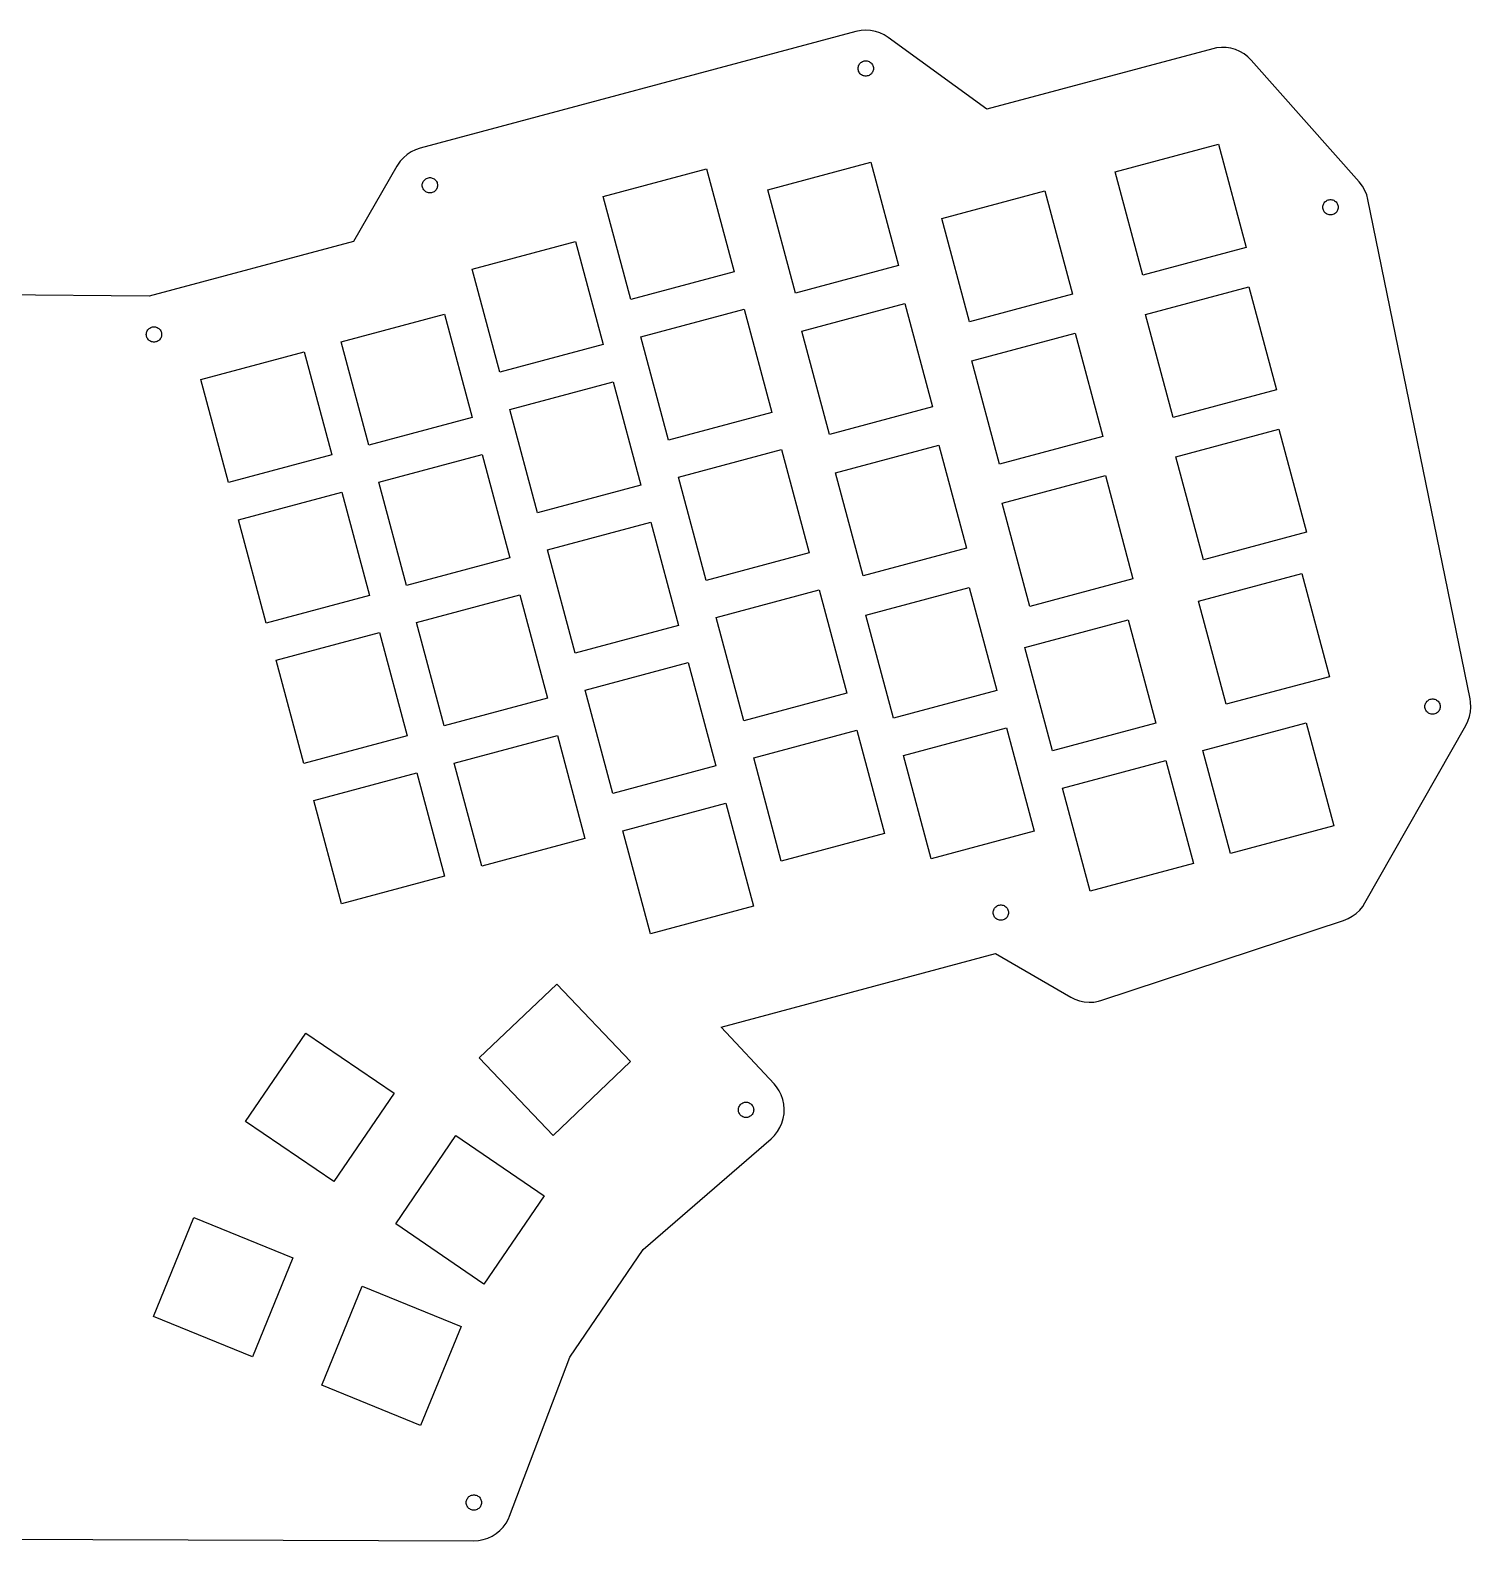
# Model space of a CAD drawing. Header units: metres. Extents: x -189 to 188, y -51 to 147.
# Drawn here: x -0.7 to 187.6, y -50.8 to 146.7 of the extents above; entities that cross this region are included whole.
import ezdxf

# ---------------------------------------------------------------- set-up
doc = ezdxf.new("R2010")
doc.units = ezdxf.units.M

msp = doc.modelspace()

# ---------------------------------------------------------------- linework, layer by layer
for p, q in [((107.238, 146.497), (50.2479, 131.227)), ((107.914, 146.629), (107.238, 146.497)), ((108.54, 146.667), (107.914, 146.629)), ((109.167, 146.627), (108.54, 146.667)), ((109.784, 146.508), (109.167, 146.627)), ((110.38, 146.313), (109.784, 146.508)), ((110.948, 146.044), (110.38, 146.313)), ((111.478, 145.707), (110.948, 146.044)), ((124.342, 136.327), (111.478, 145.707)), ((153.91, 144.25), (124.342, 136.327)), ((154.407, 144.356), (153.91, 144.25)), ((155.032, 144.417), (154.407, 144.356)), ((155.66, 144.399), (155.032, 144.417)), ((156.281, 144.303), (155.66, 144.399)), ((156.884, 144.129), (156.281, 144.303)), ((107.656, 142.149), (107.723, 142.255)), ((107.723, 142.255), (107.803, 142.352)), ((107.803, 142.352), (107.895, 142.438)), ((107.895, 142.438), (107.996, 142.511)), ((107.996, 142.511), (108.106, 142.572)), ((108.106, 142.572), (108.223, 142.618)), ((108.223, 142.618), (108.345, 142.649)), ((108.345, 142.649), (108.469, 142.665)), ((108.469, 142.665), (108.595, 142.665)), ((108.595, 142.665), (108.719, 142.649)), ((108.719, 142.649), (108.841, 142.618)), ((108.841, 142.618), (108.958, 142.572)), ((108.958, 142.572), (109.068, 142.511)), ((109.068, 142.511), (109.169, 142.438)), ((109.169, 142.438), (109.261, 142.352)), ((109.261, 142.352), (109.341, 142.255)), ((109.341, 142.255), (109.408, 142.149)), ((157.461, 143.882), (156.884, 144.129)), ((158.002, 143.564), (157.461, 143.882)), ((158.5, 143.18), (158.002, 143.564)), ((158.945, 142.737), (158.5, 143.18)), ((173.039, 126.844), (158.945, 142.737)), ((107.532, 141.667), (107.54, 141.792)), ((107.54, 141.542), (107.532, 141.667)), ((107.54, 141.792), (107.563, 141.916)), ((107.563, 141.418), (107.54, 141.542)), ((107.563, 141.916), (107.602, 142.035)), ((107.602, 141.299), (107.563, 141.418)), ((107.602, 142.035), (107.656, 142.149)), ((107.656, 141.185), (107.602, 141.299)), ((107.723, 141.079), (107.656, 141.185)), ((107.803, 140.982), (107.723, 141.079)), ((107.895, 140.896), (107.803, 140.982)), ((107.996, 140.823), (107.895, 140.896)), ((108.106, 140.762), (107.996, 140.823)), ((108.223, 140.716), (108.106, 140.762)), ((108.345, 140.685), (108.223, 140.716)), ((108.469, 140.669), (108.345, 140.685)), ((108.595, 140.669), (108.469, 140.669)), ((108.719, 140.685), (108.595, 140.669)), ((108.841, 140.716), (108.719, 140.685)), ((108.958, 140.762), (108.841, 140.716)), ((109.068, 140.823), (108.958, 140.762)), ((109.169, 140.896), (109.068, 140.823)), ((109.261, 140.982), (109.169, 140.896)), ((109.341, 141.079), (109.261, 140.982)), ((109.408, 141.185), (109.341, 141.079)), ((109.408, 142.149), (109.462, 142.035)), ((109.462, 141.299), (109.408, 141.185)), ((109.462, 142.035), (109.501, 141.916)), ((109.501, 141.418), (109.462, 141.299)), ((109.501, 141.916), (109.524, 141.792)), ((109.524, 141.542), (109.501, 141.418)), ((109.524, 141.792), (109.532, 141.667)), ((109.532, 141.667), (109.524, 141.542)), ((48.5609, 130.411), (48.0813, 130.006)), ((49.0875, 130.753), (48.5609, 130.411)), ((49.6528, 131.026), (49.0875, 130.753)), ((50.2479, 131.227), (49.6528, 131.026)), ((141.161, 128.136), (154.655, 131.752)), ((154.655, 131.752), (158.271, 118.258)), ((47.2118, 128.897), (41.5303, 119.056)), ((47.6563, 129.544), (47.2118, 128.897)), ((48.0813, 130.006), (47.6563, 129.544)), ((74.2041, 124.948), (87.6981, 128.564)), ((87.6981, 128.564), (91.3138, 115.07)), ((95.7182, 125.795), (109.212, 129.411)), ((109.212, 129.411), (112.828, 115.917)), ((50.542, 126.397), (50.5499, 126.522)), ((50.5499, 126.272), (50.542, 126.397)), ((50.5499, 126.522), (50.5734, 126.646)), ((50.5734, 126.646), (50.6122, 126.765)), ((50.6122, 126.765), (50.6657, 126.879)), ((50.6657, 126.879), (50.733, 126.985)), ((50.733, 126.985), (50.813, 127.082)), ((50.813, 127.082), (50.9046, 127.168)), ((50.9046, 127.168), (51.0062, 127.241)), ((51.0062, 127.241), (51.1162, 127.302)), ((51.1162, 127.302), (51.233, 127.348)), ((51.233, 127.348), (51.3546, 127.379)), ((51.3546, 127.379), (51.4792, 127.395)), ((51.4792, 127.395), (51.6048, 127.395)), ((51.6048, 127.395), (51.7294, 127.379)), ((51.7294, 127.379), (51.851, 127.348)), ((51.851, 127.348), (51.9678, 127.302)), ((51.9678, 127.302), (52.0778, 127.241)), ((52.0778, 127.241), (52.1794, 127.168)), ((52.1794, 127.168), (52.271, 127.082)), ((52.271, 127.082), (52.351, 126.985)), ((52.351, 126.985), (52.4183, 126.879)), ((52.4183, 126.879), (52.4718, 126.765)), ((52.4718, 126.765), (52.5106, 126.646)), ((52.5106, 126.646), (52.5341, 126.522)), ((52.5341, 126.522), (52.542, 126.397)), ((52.542, 126.397), (52.5341, 126.272)), ((144.777, 114.642), (141.161, 128.136)), ((173.484, 126.262), (173.039, 126.844)), ((50.5734, 126.148), (50.5499, 126.272)), ((50.6122, 126.029), (50.5734, 126.148)), ((50.6657, 125.915), (50.6122, 126.029)), ((50.733, 125.809), (50.6657, 125.915)), ((50.813, 125.712), (50.733, 125.809)), ((50.9046, 125.626), (50.813, 125.712)), ((51.0062, 125.553), (50.9046, 125.626)), ((51.1162, 125.492), (51.0062, 125.553)), ((51.233, 125.446), (51.1162, 125.492)), ((51.3546, 125.415), (51.233, 125.446)), ((51.4792, 125.399), (51.3546, 125.415)), ((51.6048, 125.399), (51.4792, 125.399)), ((51.7294, 125.415), (51.6048, 125.399)), ((51.851, 125.446), (51.7294, 125.415)), ((51.9678, 125.492), (51.851, 125.446)), ((52.0778, 125.553), (51.9678, 125.492)), ((52.1794, 125.626), (52.0778, 125.553)), ((52.271, 125.712), (52.1794, 125.626)), ((52.351, 125.809), (52.271, 125.712)), ((52.4183, 125.915), (52.351, 125.809)), ((52.4718, 126.029), (52.4183, 125.915)), ((52.5106, 126.148), (52.4718, 126.029)), ((52.5341, 126.272), (52.5106, 126.148)), ((77.8199, 111.454), (74.2041, 124.948)), ((99.3338, 112.301), (95.7182, 125.795)), ((118.461, 122.054), (131.955, 125.67)), ((131.955, 125.67), (135.571, 112.176)), ((168.762, 124.371), (168.872, 124.432)), ((168.872, 124.432), (168.989, 124.478)), ((168.989, 124.478), (169.111, 124.509)), ((169.111, 124.509), (169.235, 124.525)), ((169.235, 124.525), (169.361, 124.525)), ((169.361, 124.525), (169.485, 124.509)), ((169.485, 124.509), (169.607, 124.478)), ((169.607, 124.478), (169.724, 124.432)), ((169.724, 124.432), (169.834, 124.371)), ((173.794, 125.715), (173.484, 126.262)), ((174.032, 125.135), (173.794, 125.715)), ((174.197, 124.529), (174.032, 125.135)), ((187.544, 59.2587), (174.197, 124.529)), ((168.298, 123.527), (168.306, 123.652)), ((168.306, 123.402), (168.298, 123.527)), ((168.306, 123.652), (168.329, 123.776)), ((168.329, 123.278), (168.306, 123.402)), ((168.329, 123.776), (168.368, 123.895)), ((168.368, 123.159), (168.329, 123.278)), ((168.368, 123.895), (168.422, 124.009)), ((168.422, 123.045), (168.368, 123.159)), ((168.422, 124.009), (168.489, 124.115)), ((168.489, 122.939), (168.422, 123.045)), ((168.489, 124.115), (168.569, 124.212)), ((168.569, 122.842), (168.489, 122.939)), ((168.569, 124.212), (168.661, 124.298)), ((168.661, 122.756), (168.569, 122.842)), ((168.661, 124.298), (168.762, 124.371)), ((168.762, 122.683), (168.661, 122.756)), ((168.872, 122.622), (168.762, 122.683)), ((168.989, 122.576), (168.872, 122.622)), ((169.111, 122.545), (168.989, 122.576)), ((169.235, 122.529), (169.111, 122.545)), ((169.361, 122.529), (169.235, 122.529)), ((169.485, 122.545), (169.361, 122.529)), ((169.607, 122.576), (169.485, 122.545)), ((169.724, 122.622), (169.607, 122.576)), ((169.834, 122.683), (169.724, 122.622)), ((169.834, 124.371), (169.935, 124.298)), ((169.935, 122.756), (169.834, 122.683)), ((169.935, 124.298), (170.027, 124.212)), ((170.027, 122.842), (169.935, 122.756)), ((170.027, 124.212), (170.107, 124.115)), ((170.107, 122.939), (170.027, 122.842)), ((170.107, 124.115), (170.174, 124.009)), ((170.174, 123.045), (170.107, 122.939)), ((170.174, 124.009), (170.228, 123.895)), ((170.228, 123.159), (170.174, 123.045)), ((170.228, 123.895), (170.267, 123.776)), ((170.267, 123.278), (170.228, 123.159)), ((170.267, 123.776), (170.29, 123.652)), ((170.29, 123.402), (170.267, 123.278)), ((170.29, 123.652), (170.298, 123.527)), ((170.298, 123.527), (170.29, 123.402)), ((122.077, 108.56), (118.461, 122.054)), ((41.5303, 119.056), (14.8227, 111.899)), ((57.0811, 115.442), (70.5751, 119.058)), ((70.5751, 119.058), (74.1908, 105.564)), ((158.271, 118.258), (144.777, 114.642)), ((60.6969, 101.948), (57.0811, 115.442)), ((91.3138, 115.07), (77.8199, 111.454)), ((112.828, 115.917), (99.3338, 112.301)), ((145.112, 109.525), (158.606, 113.141)), ((158.606, 113.141), (162.222, 99.6469)), ((14.8227, 111.899), (-15.7488, 112.148)), ((100.153, 107.313), (113.647, 110.929)), ((113.647, 110.929), (117.263, 97.4348)), ((135.571, 112.176), (122.077, 108.56)), ((39.9581, 105.936), (53.4521, 109.552)), ((53.4521, 109.552), (57.0678, 96.0578)), ((79.1221, 106.595), (92.6161, 110.211)), ((92.6161, 110.211), (96.2318, 96.7169)), ((148.728, 96.0311), (145.112, 109.525)), ((14.461, 106.894), (14.4689, 107.019)), ((14.4689, 106.769), (14.461, 106.894)), ((14.4689, 107.019), (14.4924, 107.143)), ((14.4924, 106.645), (14.4689, 106.769)), ((14.4924, 107.143), (14.5312, 107.262)), ((14.5312, 106.526), (14.4924, 106.645)), ((14.5312, 107.262), (14.5847, 107.376)), ((14.5847, 107.376), (14.652, 107.482)), ((14.652, 107.482), (14.732, 107.579)), ((14.732, 107.579), (14.8236, 107.665)), ((14.8236, 107.665), (14.9252, 107.738)), ((14.9252, 107.738), (15.0352, 107.799)), ((15.0352, 107.799), (15.152, 107.845)), ((15.152, 107.845), (15.2736, 107.876)), ((15.2736, 107.876), (15.3982, 107.892)), ((15.3982, 107.892), (15.5238, 107.892)), ((15.5238, 107.892), (15.6484, 107.876)), ((15.6484, 107.876), (15.77, 107.845)), ((15.77, 107.845), (15.8868, 107.799)), ((15.8868, 107.799), (15.9968, 107.738)), ((15.9968, 107.738), (16.0984, 107.665)), ((16.0984, 107.665), (16.19, 107.579)), ((16.19, 107.579), (16.27, 107.482)), ((16.27, 107.482), (16.3373, 107.376)), ((16.3373, 107.376), (16.3908, 107.262)), ((16.3908, 107.262), (16.4296, 107.143)), ((16.4296, 106.645), (16.3908, 106.526)), ((16.4296, 107.143), (16.4531, 107.019)), ((16.4531, 106.769), (16.4296, 106.645)), ((16.4531, 107.019), (16.461, 106.894)), ((16.461, 106.894), (16.4531, 106.769)), ((103.769, 93.8192), (100.153, 107.313)), ((122.413, 103.442), (135.907, 107.058)), ((135.907, 107.058), (139.523, 93.5639)), ((14.5847, 106.412), (14.5312, 106.526)), ((14.652, 106.306), (14.5847, 106.412)), ((14.732, 106.209), (14.652, 106.306)), ((14.8236, 106.123), (14.732, 106.209)), ((14.9252, 106.05), (14.8236, 106.123)), ((15.0352, 105.989), (14.9252, 106.05)), ((15.152, 105.943), (15.0352, 105.989)), ((15.2736, 105.912), (15.152, 105.943)), ((15.3982, 105.896), (15.2736, 105.912)), ((15.5238, 105.896), (15.3982, 105.896)), ((15.6484, 105.912), (15.5238, 105.896)), ((15.77, 105.943), (15.6484, 105.912)), ((15.8868, 105.989), (15.77, 105.943)), ((15.9968, 106.05), (15.8868, 105.989)), ((16.0984, 106.123), (15.9968, 106.05)), ((16.19, 106.209), (16.0984, 106.123)), ((16.27, 106.306), (16.19, 106.209)), ((16.3373, 106.412), (16.27, 106.306)), ((16.3908, 106.526), (16.3373, 106.412)), ((43.5739, 92.4422), (39.9581, 105.936)), ((74.1908, 105.564), (60.6969, 101.948)), ((82.7379, 93.1012), (79.1221, 106.595)), ((21.6051, 101.019), (35.0991, 104.635)), ((35.0991, 104.635), (38.7148, 91.1409)), ((126.029, 89.9482), (122.413, 103.442)), ((25.2209, 87.5251), (21.6051, 101.019)), ((61.9991, 97.0901), (75.4931, 100.706)), ((75.4931, 100.706), (79.1088, 87.2119)), ((162.222, 99.6469), (148.728, 96.0311)), ((65.6149, 83.5961), (61.9991, 97.0901)), ((117.263, 97.4348), (103.769, 93.8192)), ((57.0678, 96.0578), (43.5739, 92.4422)), ((96.2318, 96.7169), (82.7379, 93.1012)), ((139.523, 93.5639), (126.029, 89.9482)), ((149.064, 90.9131), (162.558, 94.5288)), ((162.558, 94.5288), (166.174, 81.0349)), ((38.7148, 91.1409), (25.2209, 87.5251)), ((44.8761, 87.5841), (58.3701, 91.1998)), ((58.3701, 91.1998), (61.9858, 77.7059)), ((84.0392, 88.2431), (97.5331, 91.8588)), ((97.5331, 91.8588), (101.149, 78.3649)), ((104.587, 88.8311), (118.081, 92.4468)), ((118.081, 92.4468), (121.697, 78.9529)), ((152.68, 77.4191), (149.064, 90.9131)), ((48.4919, 74.0901), (44.8761, 87.5841)), ((79.1088, 87.2119), (65.6149, 83.5961)), ((87.6548, 74.7491), (84.0392, 88.2431)), ((108.203, 75.3371), (104.587, 88.8311)), ((126.365, 84.8311), (139.859, 88.4468)), ((139.859, 88.4468), (143.475, 74.9529)), ((26.5231, 82.6661), (40.0171, 86.2818)), ((40.0171, 86.2818), (43.6328, 72.7879)), ((129.981, 71.3371), (126.365, 84.8311)), ((30.1389, 69.1721), (26.5231, 82.6661)), ((66.9162, 78.7371), (80.4101, 82.3528)), ((80.4101, 82.3528), (84.0258, 68.8589)), ((166.174, 81.0349), (152.68, 77.4191)), ((61.9858, 77.7059), (48.4919, 74.0901)), ((70.5318, 65.2431), (66.9162, 78.7371)), ((101.149, 78.3649), (87.6548, 74.7491)), ((121.697, 78.9529), (108.203, 75.3371)), ((152.05, 72.0431), (165.544, 75.6588)), ((165.544, 75.6588), (169.16, 62.1649)), ((88.9572, 69.8901), (102.451, 73.5058)), ((102.451, 73.5058), (106.067, 60.0119)), ((108.539, 70.2201), (122.033, 73.8358)), ((122.033, 73.8358), (125.649, 60.3419)), ((143.475, 74.9529), (129.981, 71.3371)), ((43.6328, 72.7879), (30.1389, 69.1721)), ((49.7932, 69.2311), (63.2871, 72.8468)), ((63.2871, 72.8468), (66.9028, 59.3528)), ((155.666, 58.5491), (152.05, 72.0431)), ((53.4088, 55.7372), (49.7932, 69.2311)), ((92.5728, 56.3961), (88.9572, 69.8901)), ((112.155, 56.7262), (108.539, 70.2201)), ((129.35, 65.9611), (142.844, 69.5768)), ((142.844, 69.5768), (146.46, 56.0829)), ((31.4402, 64.3141), (44.9341, 67.9298)), ((44.9341, 67.9298), (48.5498, 54.4359)), ((84.0258, 68.8589), (70.5318, 65.2431)), ((132.966, 52.4671), (129.35, 65.9611)), ((35.0558, 50.8201), (31.4402, 64.3141)), ((71.8342, 60.3841), (85.3281, 63.9998)), ((85.3281, 63.9998), (88.9438, 50.5058)), ((169.16, 62.1649), (155.666, 58.5491)), ((66.9028, 59.3528), (53.4088, 55.7372)), ((75.4498, 46.8902), (71.8342, 60.3841)), ((106.067, 60.0119), (92.5728, 56.3961)), ((125.649, 60.3419), (112.155, 56.7262)), ((182.336, 59.2081), (182.458, 59.2393)), ((182.458, 59.2393), (182.582, 59.255)), ((182.582, 59.255), (182.708, 59.255)), ((182.708, 59.255), (182.832, 59.2393)), ((182.832, 59.2393), (182.954, 59.2081)), ((187.614, 58.8126), (187.544, 59.2587)), ((181.645, 58.257), (181.653, 58.3823)), ((181.653, 58.1317), (181.645, 58.257)), ((181.653, 58.3823), (181.676, 58.5057)), ((181.676, 58.0083), (181.653, 58.1317)), ((181.676, 58.5057), (181.715, 58.6251)), ((181.715, 57.8889), (181.676, 58.0083)), ((181.715, 58.6251), (181.769, 58.7387)), ((181.769, 57.7752), (181.715, 57.8889)), ((181.769, 58.7387), (181.836, 58.8448)), ((181.836, 57.6692), (181.769, 57.7752)), ((181.836, 58.8448), (181.916, 58.9415)), ((181.916, 57.5724), (181.836, 57.6692)), ((181.916, 58.9415), (182.008, 59.0275)), ((182.008, 57.4865), (181.916, 57.5724)), ((182.008, 59.0275), (182.109, 59.1013)), ((182.109, 57.4127), (182.008, 57.4865)), ((182.109, 59.1013), (182.219, 59.1618)), ((182.219, 57.3522), (182.109, 57.4127)), ((182.219, 59.1618), (182.336, 59.2081)), ((182.336, 57.3059), (182.219, 57.3522)), ((182.458, 57.2747), (182.336, 57.3059)), ((182.582, 57.259), (182.458, 57.2747)), ((182.832, 57.2747), (182.708, 57.259)), ((182.954, 57.3059), (182.832, 57.2747)), ((182.954, 59.2081), (183.071, 59.1618)), ((183.071, 57.3522), (182.954, 57.3059)), ((183.071, 59.1618), (183.181, 59.1013)), ((183.181, 57.4127), (183.071, 57.3522)), ((183.181, 59.1013), (183.282, 59.0275)), ((183.282, 57.4865), (183.181, 57.4127)), ((183.282, 59.0275), (183.374, 58.9415)), ((183.374, 57.5724), (183.282, 57.4865)), ((183.374, 58.9415), (183.454, 58.8448)), ((183.454, 57.6692), (183.374, 57.5724)), ((183.454, 58.8448), (183.521, 58.7387)), ((183.521, 57.7752), (183.454, 57.6692)), ((183.521, 58.7387), (183.575, 58.6251)), ((183.575, 57.8889), (183.521, 57.7752)), ((183.575, 58.6251), (183.614, 58.5057)), ((183.614, 58.0083), (183.575, 57.8889)), ((183.614, 58.5057), (183.637, 58.3823)), ((183.637, 58.1317), (183.614, 58.0083)), ((183.637, 58.3823), (183.645, 58.257)), ((183.645, 58.257), (183.637, 58.1317)), ((187.47, 56.9444), (187.596, 57.5594)), ((187.596, 57.5594), (187.644, 58.1854)), ((187.644, 58.1854), (187.614, 58.8126)), ((113.457, 51.8671), (126.951, 55.4828)), ((126.951, 55.4828), (130.567, 41.9888)), ((146.46, 56.0829), (132.966, 52.4671)), ((152.621, 52.5261), (166.115, 56.1418)), ((166.115, 56.1418), (169.731, 42.6479)), ((173.799, 32.5808), (186.992, 55.7858)), ((182.708, 57.259), (182.582, 57.259)), ((186.992, 55.7858), (187.267, 56.35)), ((187.267, 56.35), (187.47, 56.9444)), ((48.5498, 54.4359), (35.0558, 50.8201)), ((54.7112, 50.8791), (68.2051, 54.4948)), ((68.2051, 54.4948), (71.8208, 41.0009)), ((93.8752, 51.5381), (107.369, 55.1538)), ((107.369, 55.1538), (110.985, 41.6599)), ((97.4908, 38.0441), (93.8752, 51.5381)), ((117.073, 38.3732), (113.457, 51.8671)), ((156.237, 39.0322), (152.621, 52.5261)), ((36.3582, 45.9611), (49.8521, 49.5768)), ((49.8521, 49.5768), (53.4678, 36.0829)), ((58.3269, 37.3851), (54.7112, 50.8791)), ((88.9438, 50.5058), (75.4498, 46.8902)), ((134.268, 47.6081), (147.762, 51.2238)), ((147.762, 51.2238), (151.378, 37.7299)), ((137.884, 34.1142), (134.268, 47.6081)), ((39.9738, 32.4671), (36.3582, 45.9611)), ((76.7511, 42.0321), (90.2451, 45.6478)), ((90.2451, 45.6478), (93.8608, 32.1539)), ((80.3669, 28.5381), (76.7511, 42.0321)), ((110.985, 41.6599), (97.4908, 38.0441)), ((130.567, 41.9888), (117.073, 38.3732)), ((169.731, 42.6479), (156.237, 39.0322)), ((71.8208, 41.0009), (58.3269, 37.3851)), ((151.378, 37.7299), (137.884, 34.1142)), ((53.4678, 36.0829), (39.9738, 32.4671)), ((93.8608, 32.1539), (80.3669, 28.5381)), ((125.223, 31.5767), (125.262, 31.6961)), ((125.262, 31.6961), (125.316, 31.8098)), ((125.316, 31.8098), (125.383, 31.9158)), ((125.383, 31.9158), (125.463, 32.0125)), ((125.463, 32.0125), (125.555, 32.0985)), ((125.555, 32.0985), (125.656, 32.1723)), ((125.656, 32.1723), (125.766, 32.2328)), ((125.766, 32.2328), (125.883, 32.2791)), ((125.883, 32.2791), (126.005, 32.3103)), ((126.005, 32.3103), (126.129, 32.326)), ((126.129, 32.326), (126.255, 32.326)), ((126.255, 32.326), (126.379, 32.3103)), ((126.379, 32.3103), (126.501, 32.2791)), ((126.501, 32.2791), (126.618, 32.2328)), ((126.618, 32.2328), (126.728, 32.1723)), ((126.728, 32.1723), (126.829, 32.0985)), ((126.829, 32.0985), (126.921, 32.0125)), ((126.921, 32.0125), (127.001, 31.9158)), ((127.001, 31.9158), (127.068, 31.8098)), ((127.068, 31.8098), (127.122, 31.6961)), ((127.122, 31.6961), (127.161, 31.5767)), ((172.657, 31.2145), (173.113, 31.6465)), ((173.113, 31.6465), (173.511, 32.1322)), ((173.511, 32.1322), (173.799, 32.5808)), ((125.192, 31.328), (125.2, 31.4533)), ((125.2, 31.2027), (125.192, 31.328)), ((125.2, 31.4533), (125.223, 31.5767)), ((125.223, 31.0793), (125.2, 31.2027)), ((125.262, 30.9599), (125.223, 31.0793)), ((125.316, 30.8462), (125.262, 30.9599)), ((125.383, 30.7402), (125.316, 30.8462)), ((125.463, 30.6434), (125.383, 30.7402)), ((125.555, 30.5575), (125.463, 30.6434)), ((125.656, 30.4837), (125.555, 30.5575)), ((125.766, 30.4232), (125.656, 30.4837)), ((125.883, 30.3769), (125.766, 30.4232)), ((126.005, 30.3457), (125.883, 30.3769)), ((126.129, 30.33), (126.005, 30.3457)), ((126.255, 30.33), (126.129, 30.33)), ((126.379, 30.3457), (126.255, 30.33)), ((126.501, 30.3769), (126.379, 30.3457)), ((126.618, 30.4232), (126.501, 30.3769)), ((126.728, 30.4837), (126.618, 30.4232)), ((126.829, 30.5575), (126.728, 30.4837)), ((126.921, 30.6434), (126.829, 30.5575)), ((127.001, 30.7402), (126.921, 30.6434)), ((127.068, 30.8462), (127.001, 30.7402)), ((127.122, 30.9599), (127.068, 30.8462)), ((127.161, 31.0793), (127.122, 30.9599)), ((127.161, 31.5767), (127.184, 31.4533)), ((127.184, 31.2027), (127.161, 31.0793)), ((127.184, 31.4533), (127.192, 31.328)), ((127.192, 31.328), (127.184, 31.2027)), ((139.395, 19.8631), (171.02, 30.3041)), ((171.02, 30.3041), (171.602, 30.538)), ((171.602, 30.538), (172.151, 30.843)), ((172.151, 30.843), (172.657, 31.2145)), ((89.6382, 16.3571), (125.486, 25.9624)), ((125.486, 25.9624), (135.327, 20.2808)), ((58.0027, 12.3231), (68.1191, 21.9573)), ((68.1191, 21.9573), (77.7533, 11.8408)), ((135.327, 20.2808), (135.89, 20.0016)), ((135.89, 20.0016), (136.483, 19.7951)), ((136.483, 19.7951), (137.097, 19.6646)), ((138.969, 19.7431), (139.395, 19.8631)), ((137.097, 19.6646), (137.722, 19.6121)), ((137.722, 19.6121), (138.35, 19.6384)), ((138.35, 19.6384), (138.969, 19.7431)), ((96.5392, 8.95045), (89.6382, 16.3571)), ((27.4472, 4.03748), (35.3215, 15.5768)), ((35.3215, 15.5768), (46.8608, 7.7025)), ((67.6368, 2.20665), (58.0027, 12.3231)), ((77.7533, 11.8408), (67.6368, 2.20665)), ((96.8615, 8.56778), (96.5392, 8.95045)), ((97.2094, 8.04503), (96.8615, 8.56778)), ((97.489, 7.4828), (97.2094, 8.04503)), ((46.8608, 7.7025), (38.9865, -3.83681)), ((91.9512, 5.91011), (92.0047, 6.02374)), ((92.0047, 6.02374), (92.072, 6.12978)), ((92.072, 6.12978), (92.152, 6.22653)), ((92.152, 6.22653), (92.2436, 6.3125)), ((92.2436, 6.3125), (92.3452, 6.38632)), ((92.3452, 6.38632), (92.4552, 6.44682)), ((92.4552, 6.44682), (92.572, 6.49304)), ((92.572, 6.49304), (92.6936, 6.52428)), ((92.6936, 6.52428), (92.8182, 6.54002)), ((92.8182, 6.54002), (92.9438, 6.54002)), ((92.9438, 6.54002), (93.0684, 6.52428)), ((93.0684, 6.52428), (93.19, 6.49304)), ((93.19, 6.49304), (93.3068, 6.44682)), ((93.3068, 6.44682), (93.4168, 6.38632)), ((93.4168, 6.38632), (93.5184, 6.3125)), ((93.5184, 6.3125), (93.61, 6.22653)), ((93.61, 6.22653), (93.69, 6.12978)), ((93.69, 6.12978), (93.7573, 6.02374)), ((93.7573, 6.02374), (93.8108, 5.91011)), ((97.6959, 6.88997), (97.489, 7.4828)), ((97.8268, 6.27588), (97.6959, 6.88997)), ((97.8798, 5.65021), (97.8268, 6.27588)), ((38.9865, -3.83681), (27.4472, 4.03748)), ((91.881, 5.54199), (91.8889, 5.66733)), ((91.8889, 5.41666), (91.881, 5.54199)), ((91.8889, 5.66733), (91.9124, 5.79068)), ((91.9124, 5.2933), (91.8889, 5.41666)), ((91.9124, 5.79068), (91.9512, 5.91011)), ((91.9512, 5.17387), (91.9124, 5.2933)), ((92.0047, 5.06024), (91.9512, 5.17387)), ((92.072, 4.95421), (92.0047, 5.06024)), ((92.152, 4.85745), (92.072, 4.95421)), ((92.2436, 4.77148), (92.152, 4.85745)), ((92.3452, 4.69766), (92.2436, 4.77148)), ((92.4552, 4.63716), (92.3452, 4.69766)), ((92.572, 4.59094), (92.4552, 4.63716)), ((92.6936, 4.55971), (92.572, 4.59094)), ((92.8182, 4.54396), (92.6936, 4.55971)), ((92.9438, 4.54396), (92.8182, 4.54396)), ((93.0684, 4.55971), (92.9438, 4.54396)), ((93.19, 4.59094), (93.0684, 4.55971)), ((93.3068, 4.63716), (93.19, 4.59094)), ((93.4168, 4.69766), (93.3068, 4.63716)), ((93.5184, 4.77148), (93.4168, 4.69766)), ((93.61, 4.85745), (93.5184, 4.77148)), ((93.69, 4.95421), (93.61, 4.85745)), ((93.7573, 5.06024), (93.69, 4.95421)), ((93.8108, 5.17387), (93.7573, 5.06024)), ((93.8108, 5.91011), (93.8496, 5.79068)), ((93.8496, 5.2933), (93.8108, 5.17387)), ((93.8496, 5.79068), (93.8731, 5.66733)), ((93.8731, 5.41666), (93.8496, 5.2933)), ((93.8731, 5.66733), (93.881, 5.54199)), ((93.881, 5.54199), (93.8731, 5.41666)), ((97.5686, 3.80241), (97.7497, 4.40366)), ((97.7497, 4.40366), (97.854, 5.02284)), ((97.854, 5.02284), (97.8798, 5.65021)), ((47.0652, -9.3485), (54.9395, 2.19081)), ((54.9395, 2.19081), (66.4788, -5.68349)), ((96.1508, 1.75931), (96.5991, 2.19894)), ((96.5991, 2.19894), (96.9887, 2.6913)), ((96.9887, 2.6913), (97.3136, 3.22862)), ((97.3136, 3.22862), (97.5686, 3.80241)), ((79.4238, -12.6995), (96.1508, 1.75931)), ((66.4788, -5.68349), (58.6045, -17.2228)), ((15.4113, -21.4549), (20.6941, -8.52226)), ((20.6941, -8.52226), (33.6267, -13.8051)), ((58.6045, -17.2228), (47.0652, -9.3485)), ((33.6267, -13.8051), (28.3439, -26.7377)), ((69.8252, -26.7666), (79.4238, -12.6995)), ((37.3983, -30.4359), (42.6811, -17.5033)), ((42.6811, -17.5033), (55.6137, -22.7861)), ((28.3439, -26.7377), (15.4113, -21.4549)), ((55.6137, -22.7861), (50.3309, -35.7187)), ((61.966, -47.557), (69.8252, -26.7666)), ((50.3309, -35.7187), (37.3983, -30.4359)), ((56.3592, -45.4209), (56.4127, -45.3072)), ((56.4127, -45.3072), (56.48, -45.2012)), ((56.48, -45.2012), (56.56, -45.1044)), ((56.56, -45.1044), (56.6516, -45.0185)), ((56.6516, -45.0185), (56.7532, -44.9447)), ((56.7532, -44.9447), (56.8632, -44.8842)), ((56.8632, -44.8842), (56.98, -44.8379)), ((56.98, -44.8379), (57.1016, -44.8067)), ((57.1016, -44.8067), (57.2262, -44.791)), ((57.2262, -44.791), (57.3518, -44.791)), ((57.3518, -44.791), (57.4764, -44.8067)), ((57.4764, -44.8067), (57.598, -44.8379)), ((57.598, -44.8379), (57.7148, -44.8842)), ((57.7148, -44.8842), (57.8248, -44.9447)), ((57.8248, -44.9447), (57.9264, -45.0185)), ((57.9264, -45.0185), (58.018, -45.1044)), ((58.018, -45.1044), (58.098, -45.2012)), ((58.098, -45.2012), (58.1653, -45.3072)), ((58.1653, -45.3072), (58.2188, -45.4209)), ((56.289, -45.789), (56.2969, -45.6637)), ((56.2969, -45.9143), (56.289, -45.789)), ((56.2969, -45.6637), (56.3204, -45.5403)), ((56.3204, -46.0377), (56.2969, -45.9143)), ((56.3204, -45.5403), (56.3592, -45.4209)), ((56.3592, -46.1571), (56.3204, -46.0377)), ((56.4127, -46.2708), (56.3592, -46.1571)), ((56.48, -46.3768), (56.4127, -46.2708)), ((56.56, -46.4735), (56.48, -46.3768)), ((56.6516, -46.5595), (56.56, -46.4735)), ((56.7532, -46.6333), (56.6516, -46.5595)), ((56.8632, -46.6938), (56.7532, -46.6333)), ((56.98, -46.7401), (56.8632, -46.6938)), ((57.1016, -46.7713), (56.98, -46.7401)), ((57.2262, -46.787), (57.1016, -46.7713)), ((57.3518, -46.787), (57.2262, -46.787)), ((57.4764, -46.7713), (57.3518, -46.787)), ((57.598, -46.7401), (57.4764, -46.7713)), ((57.7148, -46.6938), (57.598, -46.7401)), ((57.8248, -46.6333), (57.7148, -46.6938)), ((57.9264, -46.5595), (57.8248, -46.6333)), ((58.018, -46.4735), (57.9264, -46.5595)), ((58.098, -46.3768), (58.018, -46.4735)), ((58.1653, -46.2708), (58.098, -46.3768)), ((58.2188, -46.1571), (58.1653, -46.2708)), ((58.2188, -45.4209), (58.2576, -45.5403)), ((58.2576, -46.0377), (58.2188, -46.1571)), ((58.2576, -45.5403), (58.2811, -45.6637)), ((58.2811, -45.9143), (58.2576, -46.0377)), ((58.2811, -45.6637), (58.289, -45.789)), ((58.289, -45.789), (58.2811, -45.9143)), ((60.6985, -49.4462), (61.13, -48.99)), ((61.13, -48.99), (61.5009, -48.4834)), ((61.5009, -48.4834), (61.8054, -47.9342)), ((61.8054, -47.9342), (61.966, -47.557)), ((-57.8931, -50.373), (57.2709, -50.789)), ((57.2709, -50.789), (57.8977, -50.7518)), ((57.8977, -50.7518), (58.5149, -50.6364)), ((58.5149, -50.6364), (59.1128, -50.4445)), ((59.1128, -50.4445), (59.6819, -50.1792)), ((59.6819, -50.1792), (60.2133, -49.8447)), ((60.2133, -49.8447), (60.6985, -49.4462))]:
    msp.add_line(p, q)

doc.saveas('drawing.dxf')
